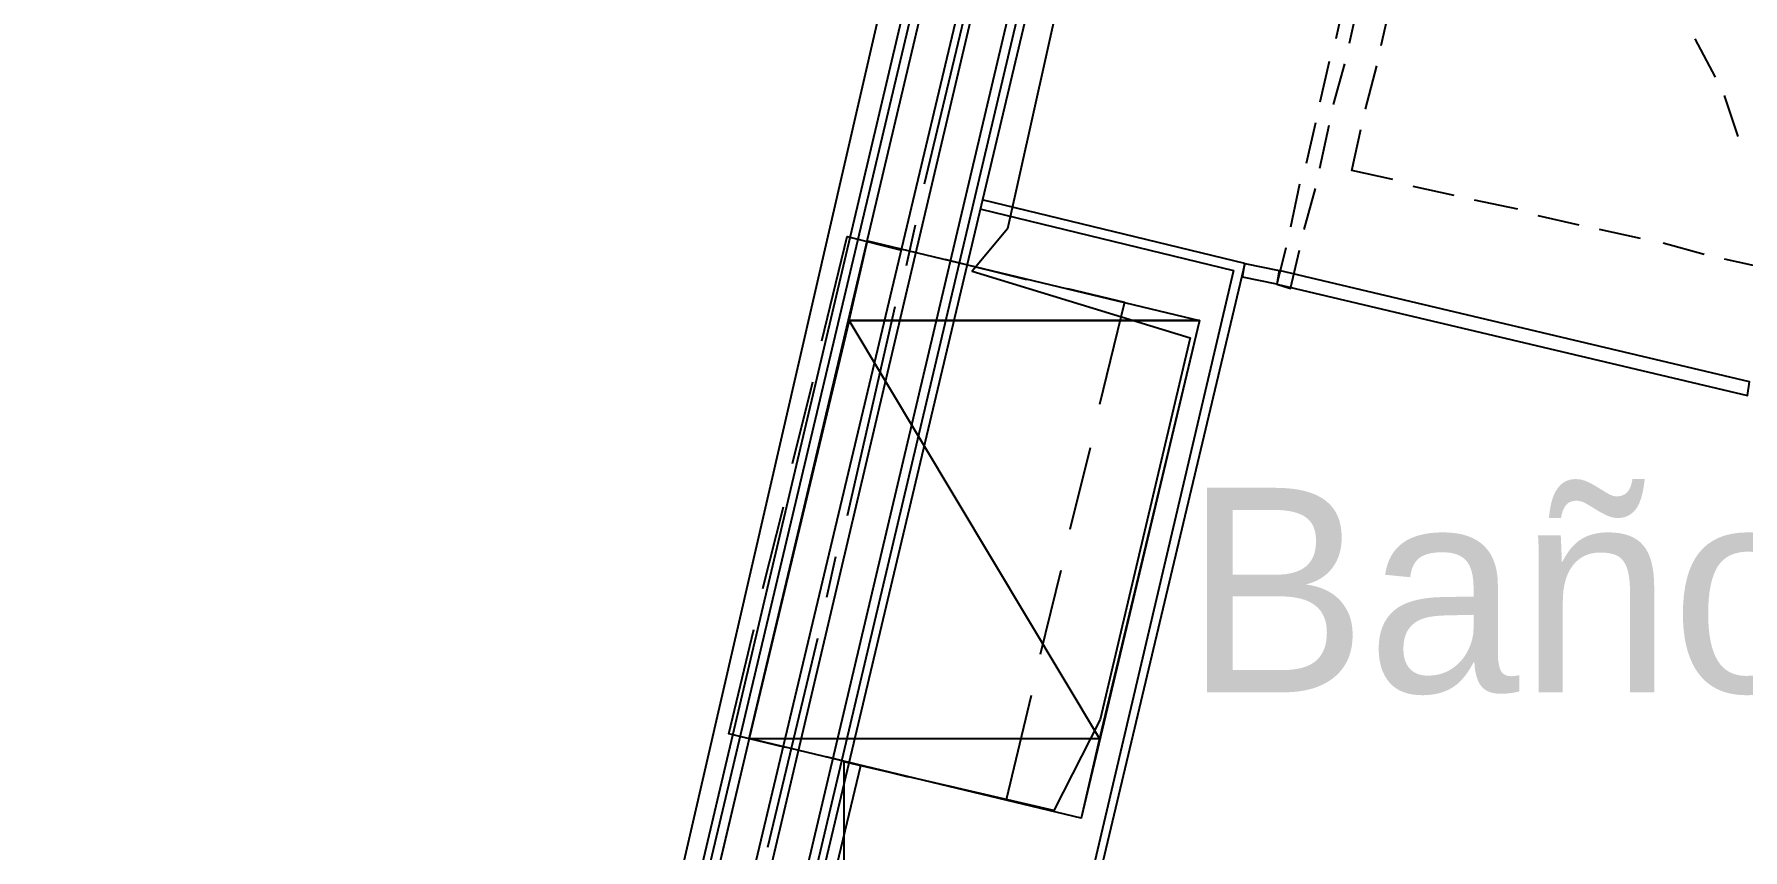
# Model space of a CAD drawing. Header units: feet. Extents: x -84 to 198, y -22 to 181.
# Drawn here: x 39.38 to 49.4, y 22.04 to 26.83 of the extents above; entities that cross this region are included whole.
import ezdxf
from ezdxf.enums import TextEntityAlignment as Align

# ---------------------------------------------------------------- set-up
doc = ezdxf.new("R2010")
doc.units = ezdxf.units.FT
for name, color, linetype in [('A-AREA-UNIDAD', 30, 'CONTINUOUS'), ('A-LINEA', 7, 'CONTINUOUS'), ('A-MURO-CONCRETO', 8, 'CONTINUOUS'), ('A-NOMBRE-ESPACIO', 2, 'CONTINUOUS')]:
    doc.layers.add(name, color=color, linetype=linetype)

msp = doc.modelspace()

# ---------------------------------------------------------------- linework, layer by layer
at = {"layer": 'A-AREA-UNIDAD'}
for points in [[(17.248, 32.2489), (19.52, 25.6889), (23.552, 16.7289), (24.352, 16.7289), (24.4, 16.1956), (29.84, 14.72), (40.96, 12.2844), (45.408, 31.6089)], [(46.208, 30.72), (45.088, 25.6889), (44.88, 25.44), (46.16, 25.0489), (45.632, 22.8089), (45.36, 22.2756), (44.128, 22.56), (44.128, 21.6), (43.68, 20.16), (43.648, 19.3244), (43.36, 19.2889), (42.72, 16.0356), (41.952, 13.4044), (41.952, 12.7644), (41.312, 12.7289), (41.44, 11.0044), (41.2, 10.0444), (46.752, 9.1556), (54.88, 8.2844), (61.68, 7.8756), (67.328, 7.8756)]]:
    msp.add_lwpolyline(points, dxfattribs=at)
at = {"layer": 'A-LINEA'}
for p, q in [((45.6, 31.7378), (42.8133, 19.9111)), ((45.64, 31.6711), (42.8533, 19.8978)), ((45.68, 31.6044), (42.9067, 19.8844)), ((45.84, 31.3644), (43.1067, 19.8444)), ((45.8933, 31.2578), (43.2, 19.8178)), ((46.0533, 31.0044), (43.4, 19.7778)), ((46.0933, 30.9511), (43.4533, 19.7644)), ((46.1333, 30.8844), (43.4933, 19.7511)), ((44.8933, 27.1778), (44.6, 25.9511)), ((47.0667, 27.0444), (47.0133, 26.8044)), ((47.0933, 26.7778), (47.1467, 27.0178)), ((47.28, 26.7644), (47.3333, 27.0044)), ((49.24, 26.5778), (49.12, 26.8044)), ((46.9733, 26.6711), (46.92, 26.4311)), ((47, 26.4178), (47.0667, 26.6578)), ((47.1867, 26.3911), (47.2533, 26.6444)), ((49.3733, 26.2311), (49.2933, 26.4711)), ((46.8933, 26.3111), (46.84, 26.0711)), ((46.92, 26.0444), (46.9733, 26.2978)), ((46.48, 25.4844), (44.9467, 25.8578)), ((46.8, 25.9511), (46.7467, 25.6978)), ((46.8267, 25.6844), (46.8933, 25.9244)), ((47.7067, 25.8844), (47.4667, 25.9378)), ((48.08, 25.8044), (47.8267, 25.8578)), ((44.9333, 25.8044), (46.4133, 25.4444)), ((48.44, 25.7111), (48.2, 25.7644)), ((44.5467, 25.7111), (44.4933, 25.4711)), ((48.8, 25.6311), (48.56, 25.6844)), ((49.1733, 25.5378), (48.9333, 25.6044)), ((44.72, 25.5111), (45.2, 25.3911)), ((46.48, 25.4844), (45.2267, 20.2044)), ((49.5333, 25.4578), (49.2933, 25.5111)), ((46.4133, 25.4444), (45.1733, 20.1644)), ((46.64, 25.4178), (46.64, 25.4178)), ((46.64, 25.4178), (46.64, 25.4178)), ((46.72, 25.3911), (46.72, 25.3911)), ((44.4267, 25.2311), (44.1467, 24.0044)), ((43.8267, 24.3111), (43.9467, 24.7911)), ((45.5733, 24.4044), (45.4533, 23.9244)), ((43.6533, 23.5778), (43.7733, 24.0578)), ((44.08, 23.7644), (44.0267, 23.5244)), ((45.4, 23.6844), (45.28, 23.1911)), ((43.9733, 23.2844), (43.68, 22.0578)), ((45.2267, 22.9511), (45.08, 22.3378)), ((43.5733, 22.6978), (42.9067, 19.8844)), ((44.5067, 22.4711), (44.0267, 22.5911)), ((44.2267, 22.5378), (43.7067, 20.3911)), ((45.08, 22.3378), (44.7467, 22.4178))]:
    msp.add_line(p, q, dxfattribs=at)
for points in [[(47.3467, 25.9778), (47.1067, 26.0311), (47.16, 26.2711)], [(46.2133, 25.1511), (45.52, 22.2311), (43.5733, 22.6978), (44.2667, 25.6178), (46.2133, 25.1511)], [(44, 25.0311), (44.1467, 25.6444), (44.4667, 25.5644)], [(46.72, 25.5778), (46.6667, 25.3644), (46.7467, 25.3378), (46.8, 25.5644)], [(46.48, 25.4844), (46.68, 25.4444), (46.6667, 25.3644), (46.4667, 25.4044), (46.48, 25.4844)], [(46.6667, 25.3644), (49.4267, 24.7111), (49.44, 24.7911), (46.68, 25.4444), (46.6667, 25.3644)], [(45.44, 25.3378), (45.7733, 25.2578), (45.6267, 24.6578)], [(49.3867, 24.7644), (49.3867, 24.7644), (49.3867, 24.7644)], [(43.7867, 22.6444), (43.4533, 22.7244), (43.6, 23.3378)]]:
    msp.add_lwpolyline(points, dxfattribs=at)
at = {"layer": 'A-MURO-CONCRETO'}
for points in [[(44.2667, 25.6178), (46.2133, 25.1511), (44.16, 25.1511), (44.2667, 25.6178), (44.2667, 25.6178)], [(44.16, 25.1511), (43.5733, 22.6978), (45.6267, 22.6978), (44.16, 25.1511)], [(44.16, 25.1511), (46.2133, 25.1511), (45.6267, 22.6978), (44.16, 25.1511), (44.16, 25.1511)], [(43.5733, 22.6978), (45.6267, 22.6978), (45.52, 22.2311), (43.5733, 22.6978), (43.5733, 22.6978)]]:
    msp.add_lwpolyline(points, dxfattribs=at)

# ---------------------------------------------------------------- texts
at = {"layer": 'A-NOMBRE-ESPACIO'}
msp.add_text('Baño', height=1.2, dxfattribs=at).set_placement((48, 22.9689), align=Align.CENTER)

doc.saveas('drawing.dxf')
